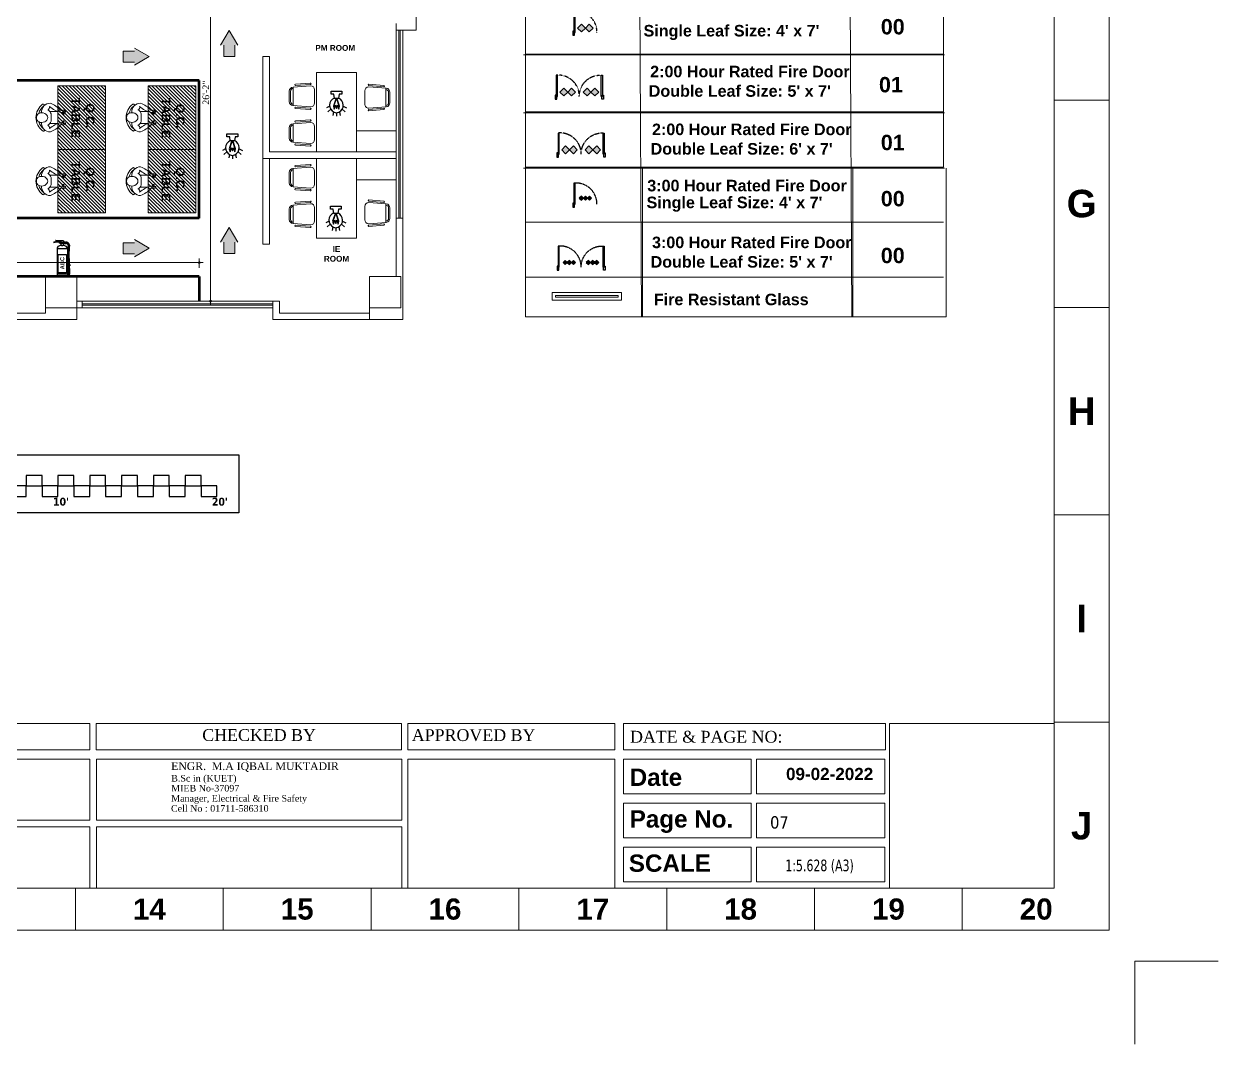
# Model space of a CAD drawing. Header units: inches. Extents: x -250485 to 735580, y -140410 to 288049.
# Drawn here: x 35337 to 36238, y 20558 to 21328 of the extents above; entities that cross this region are included whole.
import ezdxf

# ---------------------------------------------------------------- set-up
doc = ezdxf.new("R2010")
doc.units = ezdxf.units.IN
doc.header["$MEASUREMENT"] = 0
doc.header["$PDMODE"] = 35
doc.linetypes.add('DASH', pattern=[0.35, 0.25, -0.1])
doc.linetypes.add('DASHED', pattern=[0.75, 0.5, -0.25])
doc.layers.get('0').update_dxf_attribs({"lineweight": 0})
doc.layers.get('Defpoints').update_dxf_attribs({"lineweight": 0})
for name, color, linetype in [('-TB', 7, 'Continuous'), ('bp door', 40, 'Continuous'), ('FIREACC', 30, 'Continuous'), ('OUTSIDE', 253, 'Continuous')]:
    doc.layers.add(name, color=color, linetype=linetype)
for name, color, linetype, lineweight in [('A window', 150, 'Continuous', 0), ('AN-TEXT', 251, 'Continuous', 15), ('COLUMN-2', 102, 'Continuous', 0), ('DIM 01', 250, 'Continuous', 9), ('DIM_WORKING', 7, 'Continuous', 0), ('Emergency Light', 251, 'Continuous', 15), ('evacuation plan', 162, 'Continuous', 13), ('FF-VALVES', 170, 'Continuous', 18), ('FURNITURE', 144, 'Continuous', 0), ('Inline', 7, 'Continuous', 0), ('Layer1', 134, 'Continuous', 0), ('LINK', 32, 'Continuous', 0), ('MAN', 215, 'Continuous', 0), ('Outline', 7, 'Continuous', 0), ('Road', 7, 'DASHED', 0), ('Scale', 7, 'Continuous', 0), ('Scale_Text', 7, 'Continuous', 0), ('sheet', 7, 'Continuous', 15), ('Table', 244, 'Continuous', 0), ('TEXT-1', 7, 'Continuous', 0), ('TEXT_TITLEBOX', 7, 'Continuous', 13), ('Titelblk', 7, 'Continuous', 25), ('TITLE', 7, 'Continuous', 20), ('wall', 7, 'Continuous', 0), ('WALL (I)', 7, 'Continuous', 0), ('window', 140, 'Continuous', 0)]:
    doc.layers.add(name, color=color, linetype=linetype, lineweight=lineweight)
doc.styles.add('arial narrow', font='tahoma.ttf')
doc.styles.add('isop', font='isocpeur.ttf')
doc.styles.add('REG', font='times.ttf')
doc.styles.add('SHT-TEXT-1', font='times.ttf', dxfattribs={"height": 12})
doc.styles.get("Standard").update_dxf_attribs({"font": 'arialbd.ttf', "height": 24})
doc.dimstyles.new('Dim-Pres', dxfattribs={"dimtxt": 5.5, "dimasz": 2, "dimexe": 1.5, "dimexo": 1.5, "dimgap": 1, "dimtad": 3, "dimdec": 0, "dimzin": 3, "dimdsep": 46, "dimlunit": 4, "dimtxsty": 'REG', "dimblk": 'point', "dimcen": 2, "dimclrd": 256, "dimclre": 256, "dimclrt": 7, "dimadec": 0, "dimazin": 0, "dimtfac": 0.75, "dimtdec": 0, "dimtmove": 1, "dimatfit": 3, "dimldrblk": 'point', "dimfxl": 0, "dimtolj": 1, "dimtzin": 0, "dimlwd": -1, "dimlwe": -1, "dimarcsym": 1})
pattern_1 = [(135, (57657.0014, 58700.9427), (-1.325825215, -1.325825215), [])]

# ---------------------------------------------------------------- blocks, each defined once
blk = doc.blocks.new('A$C03734933')
at = {"layer": 'FURNITURE', "color": 0, "lineweight": 13}
for p, q in [((-6.99, 4.91), (-17.34, -3.4)), ((-17.03, -0.59), (-8.24, 6.47)), ((-16.41, -1.37), (-7.62, 5.69)), ((2.82, -4.13), (-2.82, 4.13)), ((-17.94, -7.43), (-13.43, -14.02)), ((-17.16, -3.25), (-9.25, -14.81)), ((-17.11, -6.87), (-12.6, -13.46)), ((-9.45, -14.93), (2.04, -8.3)), ((-7.22, -14.79), (2.54, -9.16)), ((-6.72, -15.66), (3.04, -10.03))]:
    blk.add_line(p, q, dxfattribs=at)
for centre, radius, start, end in [((-7.93, 6.08), 0.5, 308.76935, 128.76935), ((-5.3, 2.43), 3, 34.37065, 124.37065), ((-15.46, -5.74), 3, 128.76935, 214.37065), ((-15.46, -5.74), 2, 124.37065, 214.37065), ((-16.72, -0.98), 0.5, 128.76935, 308.76935), ((0.35, -5.82), 3, 304.37065, 34.37065), ((-10.95, -12.33), 3, 214.37065, 299.97194), ((-10.95, -12.33), 2, 214.37065, 304.37065), ((-6.97, -15.23), 0.5, 119.97194, 299.97194), ((2.79, -9.6), 0.5, 299.97194, 119.97194)]:
    blk.add_arc(centre, radius, start, end, dxfattribs=at)
blk = doc.blocks.new('A$C2EF268AB')
at = {"layer": 'FURNITURE', "color": 0, "lineweight": 13}
blk.add_blockref('A$C03734933', (15.46, 5.74), dxfattribs=at)
blk = doc.blocks.new('A$C0A385B62')
at = {"layer": 'MAN'}
for p, q in [((12.8, 13.8), (5.25, 13.8)), ((5.25, 8.74), (5.25, 13.8)), ((6.78, 9.5), (11.27, 9.5)), ((12.8, 8.74), (12.8, 13.8))]:
    blk.add_line(p, q, dxfattribs=at)
for centre, major_axis, ratio, start_param, end_param in [((16.26, 2.74), (12.33, 12.33), 1, 1.534761, 1.981495), ((-10.84, 19.76), (12.13, 12.13), 1, -1.500161, -1.035997), ((6.29, 17.03), (1.33, -1.33), 1, 3.011756, 4.336791), ((3.52, 16.15), (0.744, -0.744), 1, 0.12019, 0.903179), ((5.39, 18.34), (0.213, 0.213), 1, -0.990366, 1.743844), ((6.72, 17.29), (1.01, 1.01), 1, 1.590737, 2.798433), ((3.04, 20.88), (3.42, 3.42), 1, 4.442782, 4.759624), ((8.74, 14.62), (2.19, -2.19), 1, 3.016096, 3.635716), ((6.68, 17.32), (0.22, -0.22), 1, 6.040082, 8.853084), ((11.37, 17.32), (0.22, 0.22), 1, 0.571694, 3.384696), ((9.31, 14.62), (2.19, 2.19), 1, -0.494124, 0.125496), ((53.03, 68.46), (46.44, -46.44), 1, 4.811956, 4.835194), ((28.88, 19.76), (12.13, 12.13), 1, 2.606793, 3.070957), ((12.66, 18.34), (0.213, -0.213), 1, 1.397749, 4.131959), ((11.33, 17.29), (1.01, 1.01), 1, -1.227636, -0.01994), ((11.76, 17.03), (1.33, 1.33), 1, -1.195198, 0.129837), ((14.53, 16.15), (0.744, 0.744), 1, 2.238414, 3.021402), ((1.82, 2.74), (12.33, 12.33), 1, -0.410698, 0.036036), ((5.41, 8.93), (3.82, -3.82), 1, 3.892704, 5.607304), ((2.59, 6.86), (1.22, 1.22), 1, -0.491791, 1.062111), ((7.56, 5.99), (2.55, 2.55), 1, 1.002801, 1.964608), ((9.04, 3.6), (0, 3.84), 0.793116, 4.700072, 7.865366), ((10.49, 5.99), (2.55, 2.55), 1, -0.393812, 0.567995), ((12.64, 8.93), (3.82, 3.82), 1, 3.82371, 5.532074), ((15.46, 6.86), (1.22, -1.22), 1, 2.079482, 3.633383), ((1.21, 4.56), (0.486, -0.486), 1, 1.452986, 4.552069), ((9.03, 10.51), (7.43, 7.43), 1, 3.004593, 4.850456), ((9.06, 10.51), (6.48, -6.48), 1, 4.573278, 5.207423), ((9.04, 3.33), (2.16, -2.16), 1, 3.851468, 7.14293), ((9.03, 10.51), (6.48, -6.48), 1, 5.787108, 6.421253), ((16.87, 4.58), (0.475, 0.475), 1, -1.432729, 1.708864)]:
    blk.add_ellipse(centre, major_axis=major_axis, ratio=ratio, start_param=start_param, end_param=end_param, dxfattribs=at)
blk = doc.blocks.new('single door')
at = {"ltscale": 100000}
h = blk.add_hatch(color=1, dxfattribs=at)
h.paths.add_polyline_path([(-35778.4, 23402), (-35782.7, 23397.8), (-35778.4, 23393.6), (-35778.4, 23393.6), (-35778.4, 23393.6), (-35774.2, 23397.8)])
h.paths.add_polyline_path([(-35782.7, 23389.3), (-35778.4, 23385.1), (-35774.2, 23389.3), (-35778.4, 23393.6), (-35778.4, 23393.6), (-35778.4, 23393.6)])
at = {"layer": 'bp door', "color": 1}
for points in [[(-35778.4, 23393.6), (-35774.2, 23397.8), (-35778.4, 23402), (-35782.7, 23397.8)], [(-35778.4, 23385.1), (-35774.2, 23389.3), (-35778.4, 23393.6), (-35782.7, 23389.3)], [(-35796.8, 23382.4), (-35796.8, 23381.1), (-35773.7, 23381.1), (-35773.7, 23382.4)], [(-35773.7, 23381.7), (-35773.7, 23381.1), (-35775.1, 23381.1), (-35775.1, 23379.9), (-35770.6, 23379.9), (-35770.6, 23381.7)]]:
    blk.add_lwpolyline(points, close=True, dxfattribs=at)
at = {"layer": 'bp door', "color": 1, "linetype": 'DASH'}
blk.add_arc((-35774, 23383.3), 22.9, 89.3284, 182.3206, dxfattribs=at)
blk = doc.blocks.new('A$C16DB04AD')
at = {"layer": 'Emergency Light', "color": 154, "lineweight": 30}
for p, q in [((-6.5, -14.4), (-9.6, -16)), ((-5.4, -17.4), (-8.3, -19.8)), ((-2.9, -19.8), (-3.5, -23.2)), ((0, -20.7), (0, -24)), ((2.9, -19.8), (3.5, -23.2)), ((5.4, -17.4), (8.3, -19.8)), ((6.5, -14.4), (9.6, -16))]:
    blk.add_line(p, q, dxfattribs=at)
blk.add_lwpolyline([(-2, -6.6), (-2.5, -3.3, 0.371278), (-2.9, -2.9), (-5.2, -2.9), (-5.2, 0), (5.2, 0), (5.2, -2.9), (2.9, -2.9, 0.371278), (2.5, -3.3), (2, -6.6)], format="xyb", dxfattribs=at)
at = {"layer": 'Emergency Light', "color": 1, "lineweight": 30}
blk.add_lwpolyline([(-0.4, -6.6), (-3, -14.5), (-2.3, -17.3), (-1.1, -13.9), (0, -16.5), (1.1, -13.9), (2.3, -17.3), (3, -14.5), (0.4, -6.6)], dxfattribs=at)
blk.add_lwpolyline([(0.4, -7.3, 0.690361), (-0.4, -7.3), (-2.7, -14.5), (-2.2, -16.4), (-1.1, -13.2), (0, -15.9), (1.1, -13.2), (2.2, -16.4), (2.7, -14.5), (0.4, -7.3)], format="xyb", dxfattribs=at)
at = {"layer": 'Emergency Light', "color": 154, "lineweight": 30}
blk.add_lwpolyline([(-2, -6.6), (2, -6.6)], dxfattribs=at)
for centre, radius, start, end in [((0.8, -13.4), 7.38, 112.0671, 245.9767), ((-0.8, -13.4), 7.38, 294.0233, 67.9329), ((0, -16), 4.74, 241.9689, 298.0311)]:
    blk.add_arc(centre, radius, start, end, dxfattribs=at)
blk = doc.blocks.new('hfev')
at = {"layer": 'evacuation plan'}
h = blk.add_hatch(color=60, dxfattribs=at)
h.dxf.hatch_style = 1
h.paths.add_polyline_path([(40299.1, 13041.1), (40287.2, 13021.2), (40310.9, 13021.2)])
h.paths.add_polyline_path([(40306.5, 13021.2), (40291.6, 13021.2), (40291.6, 13005.5), (40306.5, 13005.5)])
at = {"layer": 'evacuation plan', "color": 9, "true_color": 0xafd9aa}
for p, q in [((40287.2, 13021.2), (40299.1, 13041.1)), ((40299.1, 13041.1), (40310.9, 13021.2)), ((40291.6, 13021.2), (40291.6, 13005.5)), ((40306.5, 13021.2), (40306.5, 13005.5)), ((40291.6, 13005.5), (40306.5, 13005.5))]:
    blk.add_line(p, q, dxfattribs=at)
blk = doc.blocks.new('*U196')
at = {"layer": 'OUTSIDE', "linetype": 'Continuous'}
for points in [[(-100, 482), (-104, 460), (-79, 478)], [(-79, 478), (-104, 460), (-84, 462)], [(-84, 462), (-104, 460), (-77, 321)], [(-104, 460), (-97, 320), (-77, 321)], [(-85, 498), (-100, 482), (-47, 486)], [(-47, 486), (-100, 482), (-64, 484)], [(-64, 484), (-100, 482), (-79, 478)], [(-64, 504), (-85, 498), (-52, 503)], [(-52, 503), (-85, 498), (-47, 502)], [(-43, 502), (-85, 498), (-43, 486)], [(-85, 498), (-43, 502), (-47, 502)], [(-85, 498), (-47, 486), (-43, 486)], [(-52, 503), (-58, 504), (-64, 504)], [(-47, 486), (-64, 484), (-52, 485)], [(-52, 485), (-64, 484), (-58, 484)], [(-97, 320), (-102, 180), (-82, 180)], [(-77, 321), (-97, 320), (-82, 180)], [(-103, 111), (-104, 62), (-84, 62)], [(-82, 160), (-103, 111), (-83, 111)], [(-102, 160), (-103, 111), (-82, 160)], [(-83, 111), (-103, 111), (-84, 62)]]:
    blk.add_solid(points, dxfattribs=at)
blk = doc.blocks.new('*U195')
at = {"layer": 'OUTSIDE', "linetype": 'Continuous'}
for points in [[(0, 488), (-1, 487), (1, 486)], [(-1, 487), (0, 486), (1, 486)], [(0, 500), (0, 488), (1, 486)], [(1, 500), (0, 500), (1, 486)], [(1, 500), (1, 486), (2, 488)], [(1, 500), (1, 500), (2, 488)], [(1, 500), (1, 500), (1, 486)], [(2, 488), (1, 486), (2, 487)], [(2, 487), (1, 486), (2, 486)]]:
    blk.add_solid(points, dxfattribs=at)
blk = doc.blocks.new('ABC')
at = {"layer": 'FIREACC', "color": 11}
for p, q in [((-39154, 31707), (-39205, 31704)), ((-39153, 31701), (-39200, 31700)), ((-39152, 31714), (-39193, 31720)), ((-39101, 31717), (-39189, 31724)), ((-39134, 31708), (-39154, 31707)), ((-39127, 31702), (-39153, 31701)), ((-39136, 31712), (-39151, 31714)), ((-39134, 31709), (-39134, 31706)), ((-39127, 31704), (-39131, 31704)), ((-39100, 31685), (-39131, 31685)), ((-39131, 31684), (-39131, 31682)), ((-39100, 31684), (-39131, 31684)), ((-39099, 31682), (-39131, 31682)), ((-39131, 31682), (-39131, 31666)), ((-39129, 31698), (-39129, 31701)), ((-39129, 31701), (-39127, 31701)), ((-39129, 31685), (-39129, 31697)), ((-39106, 31703), (-39127, 31702)), ((-39127, 31701), (-39102, 31701)), ((-39106, 31705), (-39126, 31704)), ((-39106, 31703), (-39106, 31705)), ((-39101, 31717), (-39102, 31701)), ((-39102, 31701), (-39102, 31707)), ((-39102, 31685), (-39102, 31701)), ((-39100, 31684), (-39100, 31682)), ((-39099, 31682), (-39099, 31666)), ((-39175, 31634), (-39175, 31301)), ((-39055, 31634), (-39055, 31301)), ((-39129, 31306), (-39164, 31306)), ((-39102, 31306), (-39067, 31306))]:
    blk.add_line(p, q, dxfattribs=at)
for centre, radius in [((-39115, 31693), 8), ((-39115, 31693), 7.11), ((-39104, 31703), 0.818)]:
    blk.add_circle(centre, radius, dxfattribs=at)
for centre, radius, start, end in [((-39202, 31688), 16.6, 102.0731, 158.0787), ((-39195, 31656), 44.2, 96.1934, 120.0254), ((-39189, 31720), 4, 85.8388, 175.8388), ((-39149, 31631), 26.3, 119.5311, 173.3898), ((-39115, 31581), 86.5, 100.9999, 123.208), ((-39136, 31709), 2.4, 355.8388, 82.0095), ((-39132, 31706), 2.4, 175.8388, 273.0799), ((-39131, 31684), 0.8, 90, 270), ((-39104, 31703), 1.96, 175.8388, 355.8388), ((-39100, 31684), 0.8, 270, 90), ((-39116, 31581), 86.5, 56.792, 79.0001), ((-39082, 31631), 26.3, 6.6102, 60.4689), ((-39171, 31302), 4.51, 202.0814, 252.7663), ((-39173, 31302), 4.45, 276.3773, 340.9868), ((-39160, 31298), 9.06, 135.2683, 162.981), ((-39164, 31302), 3.74, 83.2574, 130.4174), ((-39128, 31299), 6.79, 39.6417, 93.3999), ((-39116, 31306), 7.75, 199.8006, 272.52), ((-39115, 31306), 7.75, 267.48, 340.1994), ((-39103, 31299), 6.79, 86.6001, 140.3583), ((-39067, 31302), 3.74, 49.5826, 96.7426), ((-39071, 31298), 9.06, 17.019, 44.7317), ((-39058, 31302), 4.45, 199.0132, 263.6227), ((-39060, 31302), 4.51, 287.2337, 337.9186)]:
    blk.add_arc(centre, radius, start, end, dxfattribs=at)
at = {"layer": 'OUTSIDE', "color": 11}
for p, q in [((-39127, 31706), (-39125, 31706)), ((-39125, 31706), (-39127, 31706)), ((-39118, 31695), (-39120, 31696)), ((-39116, 31689), (-39118, 31700)), ((-39116, 31698), (-39115, 31698)), ((-39116, 31698), (-39116, 31689)), ((-39116, 31698), (-39115, 31698)), ((-39115, 31689), (-39113, 31700)), ((-39115, 31698), (-39115, 31689)), ((-39115, 31698), (-39115, 31698)), ((-39113, 31695), (-39111, 31696)), ((-39102, 31701), (-39102, 31701)), ((-39096, 31699), (-39102, 31699)), ((-39096, 31695), (-39102, 31695)), ((-39096, 31691), (-39102, 31691)), ((-39096, 31687), (-39102, 31687)), ((-39096, 31699), (-39096, 31687)), ((-39080, 31701), (-39092, 31701)), ((-39080, 31699), (-39092, 31699)), ((-39080, 31698), (-39092, 31698)), ((-39080, 31689), (-39092, 31689)), ((-39080, 31688), (-39092, 31688)), ((-39080, 31685), (-39092, 31685)), ((-39080, 31701), (-39080, 31685)), ((-39080, 31687), (-39078, 31687)), ((-39063, 31685), (-39068, 31685)), ((-39055, 31626), (-39175, 31626)), ((-39055, 31326), (-39175, 31326)), ((-39058, 31298), (-39173, 31298))]:
    blk.add_line(p, q, dxfattribs=at)
at = {"layer": 'OUTSIDE', "color": 1}
for p, q in [((-39080, 31700), (-39078, 31700)), ((-39063, 31701), (-39068, 31701)), ((-39163, 31342), (-39163, 31558)), ((-39163, 31558), (-39067, 31558)), ((-39067, 31558), (-39067, 31342)), ((-39055, 31442), (-39027, 31442)), ((-39055, 31426), (-39027, 31426)), ((-39050, 31442), (-39050, 31426)), ((-39030, 31442), (-39030, 31426)), ((-39027, 31442), (-39027, 31426)), ((-39067, 31342), (-39163, 31342)), ((-39049, 31348), (-39049, 31346)), ((-39049, 31348), (-39030, 31348)), ((-39049, 31346), (-39049, 31346)), ((-39049, 31346), (-39049, 31328)), ((-39049, 31346), (-39049, 31328)), ((-39047, 31326), (-39031, 31326)), ((-39043, 31346), (-39046, 31346)), ((-39046, 31346), (-39046, 31328)), ((-39046, 31325), (-39046, 31326)), ((-39046, 31325), (-39046, 31314)), ((-39033, 31325), (-39046, 31325)), ((-39033, 31324), (-39046, 31324)), ((-39046, 31314), (-39033, 31314)), ((-39043, 31346), (-39043, 31328)), ((-39041, 31326), (-39041, 31346)), ((-39041, 31326), (-39041, 31346)), ((-39041, 31346), (-39038, 31346)), ((-39038, 31326), (-39038, 31346)), ((-39036, 31346), (-39033, 31346)), ((-39036, 31346), (-39036, 31328)), ((-39033, 31346), (-39033, 31328)), ((-39033, 31325), (-39033, 31326)), ((-39033, 31325), (-39033, 31314)), ((-39030, 31348), (-39030, 31346)), ((-39030, 31346), (-39030, 31346)), ((-39030, 31346), (-39030, 31328)), ((-39030, 31346), (-39030, 31328))]:
    blk.add_line(p, q, dxfattribs=at)
at = {"layer": 'OUTSIDE', "color": 11}
for centre, radius, start, end in [((-39140, 31706), 14, 1.7796, 358.9745), ((-39140, 31706), 13.6, 1.8369, 358.9415), ((-39118, 31688), 25.7, 238.3845, 275.6038), ((-39127, 31706), 0.343, 90, 270), ((-39125, 31706), 0.343, 270, 90), ((-39115, 31693), 5.65, 115.6308, 148.0837), ((-39115, 31693), 3.41, 125.5003, 148.0837), ((-39115, 31688), 1.22, 124.1991, 55.3937), ((-39113, 31690), 27.6, 265.6954, 300.3163), ((-39115, 31693), 3.41, 31.9163, 54.4997), ((-39115, 31693), 5.65, 31.9163, 64.3692), ((-39092, 31694), 7.45, 91.1883, 129.7873), ((-39092, 31693), 7.45, 230.2127, 268.8117), ((-39090, 31693), 5.13, 117.4534, 242.5466), ((-39092, 31701), 1.98, 181.0474, 268.0119), ((-39092, 31686), 1.98, 91.9881, 178.9526), ((-39066, 31730), 45.1, 255.4552, 267.5164), ((-39064, 31669), 32.2, 354.9737, 89.8444), ((-39064, 31669), 16.2, 356.2273, 89.6749), ((-37883, 31547), 1170, 174.0773, 185.1556)]:
    blk.add_arc(centre, radius, start, end, dxfattribs=at)
at = {"layer": 'OUTSIDE', "color": 1}
for centre, radius, start, end in [((-39066, 31656), 45.1, 92.4836, 104.5448), ((-37872, 31547), 1165, 174.1113, 185.1494), ((-35847, 31459), 3202, 180.5894, 181.9925), ((-35847, 31459), 3186, 180.5923, 182.0025), ((-39046, 31329), 2.97, 192.2541, 244.019), ((-39046, 31329), 2.97, 192.2541, 244.019), ((-39043, 31329), 2.97, 192.2541, 244.019), ((-39040, 31329), 2.97, 192.2541, 244.019), ((-39038, 31329), 2.97, 295.981, 347.7459), ((-39036, 31329), 2.97, 295.981, 347.7459), ((-39033, 31329), 2.97, 295.981, 347.7459), ((-39033, 31329), 2.97, 295.981, 347.7459)]:
    blk.add_arc(centre, radius, start, end, dxfattribs=at)
at = {"layer": 'OUTSIDE', "color": 11, "linetype": 'Continuous', "xscale": -0.8000000000029104, "yscale": 0.7999999999992724, "zscale": 0.7999999999999443}
blk.add_blockref('*U195', (-39115, 31298), dxfattribs=at)
at = {"layer": 'OUTSIDE', "color": 1, "linetype": 'Continuous', "xscale": -0.8000000000029104, "yscale": 0.7999999999992724, "zscale": 0.7999999999999443}
blk.add_blockref('*U196', (-39115, 31298), dxfattribs=at)
at = {"layer": 'sheet', "color": 5, "insert": (-39091, 31384), "char_height": 48, "width": 165, "attachment_point": 7, "rotation": 90}
blk.add_mtext('{\\C6;ABC}', dxfattribs=at)
blk = doc.blocks.new('PAGE')
at = {"layer": 'Inline', "color": 252, "lineweight": 15}
blk.add_lwpolyline([(178051640.63, 22656441.11), (178051640.63, 22657235.79), (178050505.36, 22657235.79), (178050505.36, 22656441.11)], close=True, dxfattribs=at)
at = {"layer": 'Outline', "color": 252, "lineweight": 15}
for p, q in [((178051662.57, 22656424.24), (178051662.57, 22657252.66)), ((178050483.42, 22656424.24), (178051662.57, 22656424.24))]:
    blk.add_line(p, q, dxfattribs=at)
at = {"layer": 'Scale', "color": 252, "lineweight": 9}
for p, q in [((178051640.63, 22656755.67), (178051662.57, 22656755.67)), ((178051640.63, 22656672.88), (178051662.57, 22656672.88)), ((178051640.63, 22656590.1), (178051662.57, 22656590.1)), ((178051640.63, 22656507.32), (178051662.57, 22656507.32)), ((178051640.63, 22656507.32), (178051662.57, 22656507.32)), ((178051640.63, 22656507.32), (178051662.57, 22656507.32)), ((178051249.99, 22656424.24), (178051249.99, 22656441.11)), ((178051308.99, 22656424.24), (178051308.99, 22656441.11)), ((178051367.98, 22656424.24), (178051367.98, 22656441.11)), ((178051426.98, 22656424.24), (178051426.98, 22656441.11)), ((178051485.98, 22656424.24), (178051485.98, 22656441.11)), ((178051544.98, 22656424.24), (178051544.98, 22656441.11)), ((178051603.97, 22656424.24), (178051603.97, 22656441.11))]:
    blk.add_line(p, q, dxfattribs=at)
at = {"layer": 'Scale_Text', "color": 252, "lineweight": 13, "attachment_point": 5}
for s, insert, char_height, width in [('G', (178051651.6, 22656714.27), 10.97, 8.3603), ('H', (178051651.6, 22656631.49), 10.97, 8.3603), ('I', (178051651.6, 22656548.71), 10.97, 8.3603), ('J', (178051651.6, 22656465.93), 10.97, 8.3603), ('14', (178051279.49, 22656432.67), 8.435, 2.5102), ('15', (178051338.49, 22656432.67), 8.435, 2.5102), ('16', (178051397.48, 22656432.67), 8.435, 2.5102), ('17', (178051456.48, 22656432.67), 8.435, 2.5102), ('18', (178051515.48, 22656432.67), 8.435, 2.5102), ('19', (178051574.48, 22656432.67), 8.435, 2.5102), ('20', (178051633.47, 22656432.67), 8.435, 2.5102)]:
    blk.add_mtext(s, dxfattribs=dict(at, insert=insert, char_height=char_height, width=width))
blk = doc.blocks.new('Title')
at = {"layer": 'Defpoints', "color": 1, "ltscale": 10}
blk.add_lwpolyline([(-98623, -88042.4), (-98623, -87942.4), (-98523, -87942.4)], dxfattribs=at)
at = {"layer": 'Titelblk', "color": 3, "linetype": 'Continuous', "lineweight": 0, "xscale": 3.014611567961765, "yscale": 3.014611567959946, "zscale": 3.014611567966516}
blk.add_blockref('PAGE', (-536855255.8, -68388224), dxfattribs=at)
blk = doc.blocks.new('dot')
at = {"color": 4}
for p, q in [((-1.5, 0), (1.5, 0)), ((0, 1.5), (0, -1.5))]:
    blk.add_line(p, q, dxfattribs=at)
at = {"color": 6, "const_width": 0.5}
blk.add_lwpolyline([(-0.25, 0, 1), (0.25, 0, 1)], format="xyb", close=True, dxfattribs=at)
blk = doc.blocks.new('point')
blk.add_blockref('dot', (0, 0))
blk = doc.blocks.new('*D771')
at = {"layer": 'Defpoints', "color": 0, "ltscale": 30, "transparency": 16777216}
for p in [(35469.07, 21147.69), (34245.91, 21137.09), (35469.07, 21137.09)]:
    blk.add_point(p, dxfattribs=at)
at = {"layer": 'Layer1', "ltscale": 30, "transparency": 16777216}
for p, q in [((34245.91, 21143.69), (34245.91, 21149.19)), ((34247.91, 21147.69), (35467.07, 21147.69)), ((35469.07, 21143.69), (35469.07, 21149.19))]:
    blk.add_line(p, q, dxfattribs=at)
at = {"layer": 'Layer1', "ltscale": 30, "transparency": 16777216, "xscale": 2, "yscale": 2, "zscale": 2, "rotation": 180}
blk.add_blockref('point', (34245.91, 21147.69), dxfattribs=at)
at = {"layer": 'Layer1', "ltscale": 30, "transparency": 16777216, "xscale": 2, "yscale": 2, "zscale": 2}
blk.add_blockref('point', (35469.07, 21147.69), dxfattribs=at)
at = {"layer": 'Layer1', "color": 7, "ltscale": 30, "transparency": 16777216, "insert": (34857.49, 21151.23), "char_height": 5, "attachment_point": 5, "style": 'REG'}
blk.add_mtext('\\A1;101\'-11"', dxfattribs=at)
blk = doc.blocks.new('*D774')
at = {"layer": 'Defpoints', "color": 0, "ltscale": 30, "transparency": 16777216}
for p in [(35469.07, 21433.08), (35477.57, 21433.08), (35469.07, 21118.59)]:
    blk.add_point(p, dxfattribs=at)
at = {"layer": 'Layer1', "ltscale": 30, "transparency": 16777216}
for p, q in [((35473.57, 21433.08), (35479.07, 21433.08)), ((35477.57, 21120.59), (35477.57, 21431.08)), ((35473.57, 21118.59), (35479.07, 21118.59))]:
    blk.add_line(p, q, dxfattribs=at)
at = {"layer": 'Layer1', "ltscale": 30, "transparency": 16777216, "xscale": 2, "yscale": 2, "zscale": 2}
for p, rotation in [((35477.57, 21433.08), 90), ((35477.57, 21118.59), 270)]:
    blk.add_blockref('point', p, dxfattribs=dict(at, rotation=rotation))
at = {"layer": 'Layer1', "color": 7, "ltscale": 30, "transparency": 16777216, "insert": (35474.03, 21275.83), "char_height": 5, "attachment_point": 5, "rotation": 90, "style": 'REG'}
blk.add_mtext('\\A1;26\'-2"', dxfattribs=at)

msp = doc.modelspace()

# ---------------------------------------------------------------- hatches: boundary and pattern name
at = {"ltscale": 100000}
h = msp.add_hatch(color=1, dxfattribs=at)
h.paths.add_polyline_path([(35761.89, 21196.18), (35760.34, 21197.73), (35758.8, 21196.19), (35758.81, 21196.18), (35758.8, 21196.18), (35760.34, 21194.63)])
h.paths.add_polyline_path([(35757.26, 21197.73), (35755.71, 21196.18), (35757.26, 21194.63), (35758.8, 21196.18), (35758.8, 21196.18), (35758.8, 21196.19)])
h = msp.add_hatch(color=1, dxfattribs=at)
h.paths.add_polyline_path([(35764.98, 21196.18), (35763.43, 21197.73), (35761.89, 21196.19), (35761.89, 21196.18), (35761.89, 21196.18), (35763.43, 21194.63)])
h.paths.add_polyline_path([(35760.34, 21197.73), (35758.8, 21196.18), (35760.34, 21194.63), (35761.89, 21196.18), (35761.88, 21196.18), (35761.89, 21196.19)])
h = msp.add_hatch(color=1, dxfattribs=at)
h.paths.add_polyline_path([(35749.81, 21147.69), (35748.22, 21149.27), (35746.64, 21147.69), (35746.65, 21147.69), (35746.64, 21147.68), (35748.22, 21146.1)])
h.paths.add_polyline_path([(35745.06, 21149.27), (35743.47, 21147.68), (35745.06, 21146.1), (35746.64, 21147.68), (35746.64, 21147.68), (35746.64, 21147.69)])
h = msp.add_hatch(color=1, dxfattribs=at)
h.paths.add_polyline_path([(35752.98, 21147.69), (35751.39, 21149.27), (35749.81, 21147.69), (35749.81, 21147.69), (35749.81, 21147.68), (35751.39, 21146.1)])
h.paths.add_polyline_path([(35748.22, 21149.27), (35746.64, 21147.68), (35748.22, 21146.1), (35749.81, 21147.68), (35749.8, 21147.68), (35749.81, 21147.69)])
h = msp.add_hatch(color=1, dxfattribs=at)
h.paths.add_polyline_path([(35767.32, 21147.69), (35765.73, 21149.27), (35764.15, 21147.69), (35764.15, 21147.69), (35764.15, 21147.68), (35765.73, 21146.1)])
h.paths.add_polyline_path([(35762.56, 21149.27), (35760.98, 21147.68), (35762.56, 21146.1), (35764.15, 21147.68), (35764.14, 21147.68), (35764.15, 21147.69)])
h = msp.add_hatch(color=1, dxfattribs=at)
h.paths.add_polyline_path([(35770.48, 21147.69), (35768.89, 21149.27), (35767.31, 21147.69), (35767.32, 21147.69), (35767.31, 21147.68), (35768.89, 21146.1)])
h.paths.add_polyline_path([(35765.73, 21149.27), (35764.14, 21147.68), (35765.73, 21146.1), (35767.31, 21147.68), (35767.31, 21147.68), (35767.31, 21147.69)])
at = {"layer": 'Table'}
h = msp.add_hatch(dxfattribs=at)
h.set_pattern_fill('ANSI31', scale=15, angle=-270, style=0)
h.set_pattern_definition([(135, (57589.0014, 58748.9427), (-1.325825215, -1.325825215), [])])
h.paths.add_polyline_path([(35398.4, 21233.08), (35398.4, 21281.08), (35362.4, 21281.08), (35362.4, 21233.08)])
h.paths.add_polyline_path([(35369.08, 21272.95), (35369.08, 21240.94), (35393.31, 21240.94), (35393.31, 21272.95)], flags=24)
h = msp.add_hatch(dxfattribs=at)
h.set_pattern_fill('ANSI31', scale=15, angle=-270, style=0)
h.set_pattern_definition(pattern_1)
h.paths.add_polyline_path([(35466.4, 21281.08), (35466.4, 21233.08), (35430.4, 21233.08), (35430.4, 21281.08)])
h.paths.add_polyline_path([(35437.08, 21272.66), (35437.08, 21240.65), (35461.31, 21240.65), (35461.31, 21272.66)], flags=24)
h = msp.add_hatch(dxfattribs=at)
h.set_pattern_fill('ANSI31', scale=15, angle=-270, style=0)
h.set_pattern_definition([(135, (57589.0014, 58700.9427), (-1.325825215, -1.325825215), [])])
h.paths.add_polyline_path([(35398.4, 21185.08), (35398.4, 21233.08), (35362.4, 21233.08), (35362.4, 21185.08)])
h.paths.add_polyline_path([(35369.08, 21224.95), (35369.08, 21192.94), (35393.31, 21192.94), (35393.31, 21224.95)], flags=24)
h = msp.add_hatch(dxfattribs=at)
h.set_pattern_fill('ANSI31', scale=15, angle=-270, style=0)
h.set_pattern_definition(pattern_1)
h.paths.add_polyline_path([(35466.4, 21185.08), (35466.4, 21233.08), (35430.4, 21233.08), (35430.4, 21185.08)])
h.paths.add_polyline_path([(35437.08, 21224.95), (35437.08, 21192.94), (35461.31, 21192.94), (35461.31, 21224.95)], flags=24)

# ---------------------------------------------------------------- linework, layer by layer
at = {"layer": 'A window', "color": 4, "ltscale": 30}
msp.add_lwpolyline([(35735.37, 21125.15), (35735.37, 21119.22), (35787.53, 21119.22), (35787.53, 21125.15), (35735.37, 21125.15)], dxfattribs=at)
msp.add_lwpolyline([(35737.74, 21122.78), (35737.74, 21121.59), (35785.16, 21121.59), (35785.16, 21122.78)], close=True, dxfattribs=at)
at = {"layer": 'bp door', "color": 1}
for p, q in [((35773.62, 21144.12), (35773.62, 21160.14)), ((35773.62, 21160.14), (35774.56, 21160.14)), ((35774.56, 21160.14), (35774.56, 21144.12)), ((35774.56, 21145.06), (35775.34, 21145.06)), ((35774.56, 21144.12), (35774.56, 21145.06)), ((35775.34, 21145.06), (35775.34, 21141.94)), ((35774.56, 21144.12), (35773.62, 21144.12)), ((35774.09, 21141.94), (35774.09, 21144.12)), ((35774.09, 21144.12), (35774.56, 21144.12)), ((35775.34, 21141.94), (35774.09, 21141.94))]:
    msp.add_line(p, q, dxfattribs=at)
for points in [[(35752.57, 21207.67), (35751.64, 21207.67), (35751.64, 21191.64), (35752.57, 21191.64)], [(35752.1, 21191.64), (35751.64, 21191.64), (35751.64, 21192.58), (35750.86, 21192.58), (35750.86, 21189.46), (35752.1, 21189.46)], [(35755.71, 21196.18), (35757.26, 21194.63), (35758.81, 21196.18), (35757.26, 21197.73)], [(35758.8, 21196.18), (35760.34, 21194.63), (35761.89, 21196.18), (35760.34, 21197.73)], [(35758.8, 21196.18), (35760.34, 21194.63), (35761.89, 21196.18), (35760.34, 21197.73)], [(35761.88, 21196.18), (35763.43, 21194.63), (35764.98, 21196.18), (35763.43, 21197.73)], [(35740.64, 21160.14), (35739.7, 21160.14), (35739.7, 21144.12), (35740.64, 21144.12)], [(35740.17, 21144.12), (35739.7, 21144.12), (35739.7, 21145.06), (35738.92, 21145.06), (35738.92, 21141.94), (35740.17, 21141.94)], [(35743.47, 21147.68), (35745.06, 21146.1), (35746.65, 21147.69), (35745.06, 21149.27)], [(35746.64, 21147.68), (35748.22, 21146.1), (35749.81, 21147.69), (35748.22, 21149.27)], [(35746.64, 21147.68), (35748.22, 21146.1), (35749.81, 21147.69), (35748.22, 21149.27)], [(35749.8, 21147.68), (35751.39, 21146.1), (35752.98, 21147.69), (35751.39, 21149.27)], [(35760.98, 21147.68), (35762.56, 21146.1), (35764.15, 21147.69), (35762.56, 21149.27)], [(35764.14, 21147.68), (35765.73, 21146.1), (35767.32, 21147.69), (35765.73, 21149.27)], [(35764.14, 21147.68), (35765.73, 21146.1), (35767.32, 21147.69), (35765.73, 21149.27)], [(35767.31, 21147.68), (35768.89, 21146.1), (35770.48, 21147.69), (35768.89, 21149.27)]]:
    msp.add_lwpolyline(points, close=True, dxfattribs=at)
at = {"layer": 'bp door', "color": 1, "linetype": 'DASH'}
for centre in [(35753.21, 21191.83), (35741.28, 21144.31)]:
    msp.add_arc(centre, 15.85, 359.32844, 92.32063, dxfattribs=at)
at = {"layer": 'bp door', "color": 1, "linetype": 'DASH', "extrusion": (0, 0, -1)}
msp.add_ellipse((35772.98, 21144.31), major_axis=(-11.21, 11.21), ratio=1, start_param=5.486066, end_param=7.109086, dxfattribs=at)
at = {"layer": 'COLUMN-2', "color": 7}
for points in [[(35376.57, 21113.59), (35353.07, 21113.59), (35353.07, 21137.09), (35376.57, 21137.09)], [(35597.57, 21113.59), (35621.07, 21113.59), (35621.07, 21137.09), (35597.57, 21137.09)]]:
    msp.add_lwpolyline(points, close=True, dxfattribs=at)
at = {"layer": 'DIM 01', "color": 7, "lineweight": -2}
for points in [[(35166.26, 21002.53), (35498.89, 21002.53), (35498.89, 20958.76), (35166.26, 20958.76)], [(35338.4, 20979.11), (35350.4, 20979.11), (35350.4, 20987.05), (35338.4, 20987.05)], [(35362.4, 20979.11), (35374.4, 20979.11), (35374.4, 20987.05), (35362.4, 20987.05)], [(35386.4, 20979.11), (35398.4, 20979.11), (35398.4, 20987.05), (35386.4, 20987.05)], [(35410.4, 20979.11), (35422.4, 20979.11), (35422.4, 20987.05), (35410.4, 20987.05)], [(35434.4, 20979.11), (35446.4, 20979.11), (35446.4, 20987.05), (35434.4, 20987.05)], [(35458.4, 20979.11), (35470.4, 20979.11), (35470.4, 20987.05), (35458.4, 20987.05)], [(35326.4, 20971.16), (35338.4, 20971.16), (35338.4, 20979.11), (35326.4, 20979.11)], [(35350.4, 20971.16), (35362.4, 20971.16), (35362.4, 20979.11), (35350.4, 20979.11)], [(35374.4, 20971.16), (35386.4, 20971.16), (35386.4, 20979.11), (35374.4, 20979.11)], [(35398.4, 20971.16), (35410.4, 20971.16), (35410.4, 20979.11), (35398.4, 20979.11)], [(35422.4, 20971.16), (35434.4, 20971.16), (35434.4, 20979.11), (35422.4, 20979.11)], [(35446.4, 20971.16), (35458.4, 20971.16), (35458.4, 20979.11), (35446.4, 20979.11)], [(35470.4, 20971.16), (35482.4, 20971.16), (35482.4, 20979.11), (35470.4, 20979.11)]]:
    msp.add_lwpolyline(points, close=True, dxfattribs=at)
at = {"layer": 'DIM_WORKING', "color": 7, "ltscale": 30}
for p, q in [((35376.57, 21118.59), (35376.57, 21104.59)), ((35353.07, 21113.59), (35353.07, 21109.59)), ((35597.57, 21113.59), (35597.57, 21104.59))]:
    msp.add_line(p, q, dxfattribs=at)
at = {"layer": 'evacuation plan', "color": 11, "ltscale": 10, "true_color": 0xf27172}
for p, q in [((35715.12, 21350.4), (35715.12, 21219.01)), ((35801.35, 21350.4), (35802.66, 21106.66)), ((35960.01, 21350.4), (35961.33, 21106.66)), ((36030.42, 21350.65), (36030.42, 21219.59)), ((35713.73, 21304.28), (36031.18, 21304.28)), ((35714.89, 21304.87), (36030.42, 21304.87)), ((35713.73, 21260.66), (36031.18, 21260.66)), ((35715.12, 21261.35), (36030.42, 21261.35)), ((35713.73, 21219.01), (36031.18, 21219.01)), ((35715.12, 21219.7), (36030.42, 21219.7)), ((35715.12, 21219.7), (36030.42, 21219.7)), ((35715.12, 21219.01), (35715.12, 21106.66)), ((35803.43, 21219.59), (35803.43, 21106.66)), ((35962.1, 21219.59), (35962.1, 21106.66)), ((36032.57, 21219.01), (36032.57, 21106.66)), ((35715.12, 21178.23), (36030.42, 21178.23)), ((35715.12, 21136.7), (36030.42, 21136.7)), ((35715.12, 21106.66), (36032.57, 21106.66))]:
    msp.add_line(p, q, dxfattribs=at)
at = {"layer": 'FURNITURE', "color": 7, "lineweight": 13}
for points in [[(35587.57, 21231.09), (35557.57, 21231.09), (35557.57, 21291.09), (35587.57, 21291.09)], [(35587.57, 21231.09), (35617.57, 21231.09), (35617.57, 21247.09), (35587.57, 21247.09)], [(35587.57, 21226.09), (35557.57, 21226.09), (35557.57, 21166.09), (35587.57, 21166.09)], [(35587.57, 21226.09), (35617.57, 21226.09), (35617.57, 21210.09), (35587.57, 21210.09)]]:
    msp.add_lwpolyline(points, close=True, dxfattribs=at)
at = {"layer": 'Road', "color": 7, "ltscale": 30}
for p, q in [((35469.07, 21181.09), (35469.07, 21285.08)), ((34246.07, 21181.09), (35469.07, 21181.09)), ((34246.07, 21181.09), (35469.07, 21181.09))]:
    msp.add_line(p, q, dxfattribs=at)
at = {"layer": 'Table', "color": 7}
for points in [[(35398.4, 21233.08), (35398.4, 21281.08), (35362.4, 21281.08), (35362.4, 21233.08)], [(35466.4, 21281.08), (35466.4, 21233.08), (35430.4, 21233.08), (35430.4, 21281.08)], [(35398.4, 21185.08), (35398.4, 21233.08), (35362.4, 21233.08), (35362.4, 21185.08)], [(35466.4, 21185.08), (35466.4, 21233.08), (35430.4, 21233.08), (35430.4, 21185.08)]]:
    msp.add_lwpolyline(points, close=True, dxfattribs=at)
at = {"layer": 'TEXT_TITLEBOX'}
for p, q in [((35165.56, 20799.95), (35386.48, 20799.95)), ((35386.48, 20799.95), (35386.48, 20779.98)), ((35391.3, 20779.98), (35391.3, 20799.95)), ((35391.3, 20799.95), (35621.68, 20799.95)), ((35621.68, 20799.95), (35621.68, 20779.98)), ((35626.4, 20779.98), (35626.4, 20799.95)), ((35626.4, 20799.95), (35782.49, 20799.95)), ((35782.49, 20799.95), (35782.49, 20779.98)), ((35789.18, 20779.98), (35789.18, 20799.95)), ((35789.18, 20799.95), (35986.83, 20799.95)), ((35986.83, 20799.95), (35986.83, 20779.98)), ((35989.77, 20675.78), (35989.77, 20799.95)), ((35989.77, 20799.95), (36113.93, 20799.95)), ((36113.93, 20799.95), (36113.93, 20675.78)), ((35386.48, 20779.98), (35165.56, 20779.98)), ((35621.68, 20779.98), (35391.3, 20779.98)), ((35782.49, 20779.98), (35626.4, 20779.98)), ((35986.83, 20779.98), (35789.18, 20779.98)), ((35165.62, 20772.97), (35386.39, 20772.97)), ((35386.39, 20772.97), (35386.39, 20726.85)), ((35391.38, 20726.85), (35391.38, 20772.97)), ((35391.38, 20772.97), (35621.74, 20772.97)), ((35621.74, 20772.97), (35621.74, 20726.85)), ((35626.4, 20675.78), (35626.4, 20772.97)), ((35626.4, 20772.97), (35782.49, 20772.97)), ((35782.49, 20772.97), (35782.49, 20675.78)), ((35789.18, 20746.83), (35789.18, 20772.97)), ((35789.18, 20772.97), (35885.28, 20772.97)), ((35885.28, 20772.97), (35885.28, 20746.83)), ((35889.36, 20746.83), (35889.36, 20772.97)), ((35889.36, 20772.97), (35986.32, 20772.97)), ((35986.32, 20772.97), (35986.32, 20746.83)), ((35885.28, 20746.83), (35789.18, 20746.83)), ((35789.18, 20713.67), (35789.18, 20739.82)), ((35789.18, 20739.82), (35885.28, 20739.82)), ((35885.28, 20739.82), (35885.28, 20713.67)), ((35986.32, 20746.83), (35889.36, 20746.83)), ((35889.36, 20713.67), (35889.36, 20739.82)), ((35889.36, 20739.82), (35986.32, 20739.82)), ((35986.32, 20739.82), (35986.32, 20713.67)), ((35386.39, 20726.85), (35165.62, 20726.85)), ((35165.62, 20721.9), (35386.39, 20721.9)), ((35386.39, 20721.9), (35386.39, 20675.78)), ((35621.74, 20726.85), (35391.38, 20726.85)), ((35391.38, 20675.78), (35391.38, 20721.9)), ((35391.38, 20721.9), (35621.74, 20721.9)), ((35621.74, 20721.9), (35621.74, 20675.78)), ((35885.28, 20713.67), (35789.18, 20713.67)), ((35986.32, 20713.67), (35889.36, 20713.67)), ((35789.18, 20680.52), (35789.18, 20706.67)), ((35789.18, 20706.67), (35885.28, 20706.67)), ((35885.28, 20706.67), (35885.28, 20680.52)), ((35889.36, 20680.52), (35889.36, 20706.67)), ((35889.36, 20706.67), (35986.32, 20706.67)), ((35986.32, 20706.67), (35986.32, 20680.52)), ((35885.28, 20680.52), (35789.18, 20680.52)), ((35986.32, 20680.52), (35889.36, 20680.52)), ((35386.39, 20675.78), (35165.62, 20675.78)), ((35621.74, 20675.78), (35391.38, 20675.78)), ((35782.49, 20675.78), (35626.4, 20675.78)), ((36113.93, 20675.78), (35989.77, 20675.78))]:
    msp.add_line(p, q, dxfattribs=at)
at = {"layer": 'wall', "color": 75, "lineweight": 53, "ltscale": 100000}
for p, q in [((35469.07, 21285.08), (34246.07, 21285.08)), ((35469.07, 21181.09), (35469.07, 21285.08)), ((35469.07, 21181.09), (34246.07, 21181.09)), ((35469.07, 21137.09), (34245.91, 21137.09))]:
    msp.add_line(p, q, dxfattribs=at)
msp.add_lwpolyline([(35469.07, 21137.09), (35469.07, 21118.59)], dxfattribs=at)
at = {"layer": 'WALL (I)', "color": 7, "ltscale": 30}
for p, q in [((35632.57, 21358.09), (35632.57, 21323.09)), ((35617.57, 21323.09), (35617.57, 21328.09)), ((35632.57, 21323.09), (35617.57, 21323.09)), ((35517.07, 21303.09), (35517.07, 21226.09)), ((35517.07, 21303.09), (35522.07, 21303.09)), ((35522.07, 21303.09), (35522.07, 21231.09)), ((35517.07, 21226.09), (35617.57, 21226.09)), ((35517.07, 21226.09), (35517.07, 21161.59)), ((35522.07, 21231.09), (35617.57, 21231.09)), ((35522.07, 21226.09), (35522.07, 21161.59)), ((35617.57, 21181.09), (35622.57, 21181.09)), ((35617.57, 21181.09), (35617.57, 21137.09)), ((35622.57, 21104.59), (35622.57, 21181.09)), ((35517.07, 21161.59), (35522.07, 21161.59)), ((35615.07, 21137.09), (35617.57, 21137.09)), ((35617.57, 21137.09), (35617.57, 21137.09)), ((35376.57, 21118.59), (35380.57, 21118.59)), ((35380.57, 21118.59), (35380.57, 21113.59)), ((35524.57, 21104.59), (35524.57, 21118.59)), ((35524.57, 21118.59), (35529.57, 21118.59)), ((35529.57, 21109.59), (35529.57, 21118.59)), ((35353.07, 21109.59), (35290.07, 21109.59)), ((35380.57, 21113.59), (35376.57, 21113.59)), ((35597.57, 21109.59), (35529.57, 21109.59)), ((35376.57, 21104.59), (35285.07, 21104.59)), ((35622.57, 21104.59), (35524.57, 21104.59))]:
    msp.add_line(p, q, dxfattribs=at)
at = {"layer": 'window', "color": 7, "ltscale": 30}
for p, q in [((35617.57, 21181.09), (35617.57, 21323.09)), ((35619.57, 21181.09), (35619.57, 21323.09)), ((35620.57, 21181.09), (35620.57, 21323.09)), ((35622.57, 21181.09), (35622.57, 21323.09)), ((35380.57, 21118.59), (35524.57, 21118.59)), ((35380.57, 21116.59), (35524.57, 21116.59)), ((35380.57, 21115.59), (35524.57, 21115.59)), ((35380.57, 21113.59), (35524.57, 21113.59))]:
    msp.add_line(p, q, dxfattribs=at)

# ---------------------------------------------------------------- block references
at = {"layer": 'Emergency Light', "lineweight": 30, "xscale": 0.7868064756185049, "yscale": 0.7868064756185049, "zscale": 0.7868064756213451}
for p in [(35572.53, 21276.98), (35494.03, 21244.84), (35572.02, 21190.24)]:
    msp.add_blockref('A$C16DB04AD', p, dxfattribs=at)
at = {"layer": 'evacuation plan', "color": 11, "true_color": 0xf27172, "xscale": -0.5499328878868255, "yscale": 0.5499328878868255, "zscale": 0.5499328876488784}
for p in [(57653.45, 14150.96), (57653.44, 14002.39)]:
    msp.add_blockref('hfev', p, dxfattribs=at)
at = {"layer": 'evacuation plan', "color": 11, "true_color": 0xf27172, "xscale": -0.5499328878868255, "yscale": 0.5499328878868255, "zscale": 0.5499328876488784, "rotation": 270}
for p in [(28259.4, -858.76), (28259.4, -1003.31)]:
    msp.add_blockref('hfev', p, dxfattribs=at)
at = {"layer": 'LINK', "color": 7, "lineweight": 13, "xscale": -1}
for p, rotation in [((35539.97, 21269.08), 214.3706468752264), ((35539.97, 21241.45), 214.3706468752264), ((35609.84, 21188.96), 34.37064687511106)]:
    msp.add_blockref('A$C2EF268AB', p, dxfattribs=dict(at, rotation=rotation))
at = {"layer": 'LINK', "color": 7, "lineweight": 13}
for p, rotation in [((35609.84, 21268.21), 145.629353124889), ((35539.97, 21215.73), 325.6293531247736), ((35539.97, 21188.09), 325.6293531247736)]:
    msp.add_blockref('A$C2EF268AB', p, dxfattribs=dict(at, rotation=rotation))
at = {"layer": 'TITLE', "xscale": 0.6269545389804989, "yscale": 0.6269545389804989, "zscale": 0.6269545337923679}
msp.add_blockref('Title', (98007.07, 75756.56), dxfattribs=at)
at = {"layer": 'wall', "color": 4, "ltscale": 100000, "yscale": 0.6932539688132238}
for p, xscale, zscale, rotation in [((19542.62, -3478.91), 0.6932539688132238, 0.6932539688150428, 270), ((19529.3, -3527.25), 0.6932539688132238, 0.6932539688150428, 270), ((51982.18, -3527.25), -0.6932539688132238, 0.6932539688148226, 90), ((19530.69, -3570.87), 0.6932539688132238, 0.6932539688150428, 270), ((51983.57, -3570.87), -0.6932539688132238, 0.6932539688148226, 90)]:
    msp.add_blockref('single door', p, dxfattribs=dict(at, xscale=xscale, zscale=zscale, rotation=rotation))
at = {"layer": 'wall', "color": 7, "yscale": 1.199999999997089, "zscale": 1.199999999999999, "rotation": 270}
for p, xscale in [((35345.84, 21267.91), 1.199999999997089), ((35413.84, 21246.25), -1.199999999997089), ((35345.84, 21219.91), 1.199999999997089), ((35413.84, 21219.91), 1.199999999997089)]:
    msp.add_blockref('A$C0A385B62', p, dxfattribs=dict(at, xscale=xscale))
at = {"layer": 'wall', "color": 1, "lineweight": 53, "xscale": 0.06433683165232651, "yscale": 0.06433683165232651, "zscale": 0.06433683165094806}
msp.add_blockref('ABC', (37882.22, 19123.42), dxfattribs=at)

# ---------------------------------------------------------------- texts
at = {"layer": '-TB', "lineweight": 0, "insert": (35899.65, 20729.98), "char_height": 9.367, "width": 48.2158, "attachment_point": 1, "style": 'arial narrow'}
msp.add_mtext('07', dxfattribs=at)
at = {"layer": 'AN-TEXT', "lineweight": 25, "char_height": 6, "width": 8.2447, "attachment_point": 1, "style": 'isop'}
for s, insert in [("{\\fTahoma|b1|i0|c0|p34;\\C7;10'}", (35358.7, 20970.25)), ("{\\fTahoma|b1|i0|c0|p34;\\C7;20'}", (35478.53, 20970.25))]:
    msp.add_mtext(s, dxfattribs=dict(at, insert=insert))
at = {"layer": 'evacuation plan', "color": 11, "lineweight": -2, "true_color": 0xf27172}
for s, height, p in [("Single Leaf Size: 4' x 7'", 8.6944, (35804.19, 21318.26)), ('00', 11.603, (35983.18, 21319.8)), ('2:00 Hour Rated Fire Door', 8.6944, (35809.19, 21287.45)), ("Double Leaf Size: 5' x 7'", 8.6944, (35808.12, 21272.77)), ('01', 11.603, (35981.79, 21276.09)), ('2:00 Hour Rated Fire Door', 8.6944, (35810.58, 21243.83)), ('01', 11.603, (35983.18, 21232.47)), ("Double Leaf Size: 6' x 7'", 8.6944, (35809.51, 21229.14)), ('3:00 Hour Rated Fire Door', 8.6944, (35807.01, 21201.4)), ('00', 11.603, (35983.18, 21190.08)), ("Single Leaf Size: 4' x 7'", 8.6944, (35806.45, 21188.71)), ('3:00 Hour Rated Fire Door', 8.6944, (35810.58, 21158.55)), ('00', 11.603, (35983.18, 21147.19)), ("Double Leaf Size: 5' x 7'", 8.6944, (35809.51, 21143.87)), ('Fire Resistant Glass', 8.6944, (35811.97, 21115.5))]:
    msp.add_text(s, height=height, dxfattribs=at).set_placement(p)
at = {"layer": 'FF-VALVES', "color": 7, "style": 'arial narrow', "width": 0.8}
msp.add_text('1:5.628 (A3)', height=8.7527, dxfattribs=at).set_placement((35911.14, 20688.45))
at = {"layer": 'TEXT-1', "color": 7, "ltscale": 0.25, "attachment_point": 8}
for s, insert, char_height, width, rotation in [('PM ROOM', (35571.6, 21307.36), 4.4, 28.8817, 359.99968), ('Q.C.  TABLE', (35372.63, 21257.08), 6.5, 25.4337, 269.99968), ('Q.C.  TABLE', (35440.63, 21256.79), 6.5, 25.4337, 269.99968), ('Q.C.  TABLE', (35372.63, 21209.08), 6.5, 25.4337, 269.99968), ('Q.C.  TABLE', (35440.63, 21209.08), 6.5, 25.4337, 269.99968), ('IE\\PROOM', (35572.57, 21148.26), 4.4, 28.8817, 359.99968)]:
    msp.add_mtext(s, dxfattribs=dict(at, insert=insert, char_height=char_height, width=width, rotation=rotation))
at = {"layer": 'TEXT_TITLEBOX', "lineweight": 25, "style": 'SHT-TEXT-1'}
for s, height, p in [('CHECKED BY', 8.923, (35471.28, 20786.73)), ('APPROVED BY', 8.9234, (35629.36, 20786.68)), ('DATE & PAGE NO:', 8.9234, (35794.02, 20785.45)), ('ENGR.  M.A IQBAL MUKTADIR', 5.8648, (35447.8, 20764.81)), ('B.Sc in (KUET)', 4.9977, (35447.85, 20756.1)), ('MIEB No-37097', 4.9977, (35447.85, 20748.6)), ('Manager, Electrical & Fire Safety', 4.9977, (35447.85, 20740.97)), ('Cell No : 01711-586310', 4.9977, (35447.71, 20733.35))]:
    msp.add_text(s, height=height, dxfattribs=at).set_placement(p)
at = {"layer": 'TEXT_TITLEBOX', "lineweight": 25}
for s, height, p in [('09-02-2022', 9.206, (35911.68, 20757.22)), ('Date', 13.062, (35793.76, 20752.81)), ('Page No.', 13.062, (35793.77, 20721.37))]:
    msp.add_text(s, height=height, dxfattribs=at).set_placement(p)
at = {"layer": 'TEXT_TITLEBOX', "color": 1, "lineweight": 25}
msp.add_text('SCALE', height=13.062, dxfattribs=at).set_placement((35793.09, 20688.02))

# ---------------------------------------------------------------- dimensions: what is measured, and where the dimension line sits
at = {"layer": 'Layer1', "ltscale": 30}
dim = msp.add_linear_dim(base=(35477.57, 21433.08), p1=(35469.07, 21118.59), p2=(35469.07, 21433.08), angle=90, dimstyle='Dim-Pres', override={"dimtxt": 5, "dimfxl": 4, "dimfxlon": 1}, dxfattribs=at)
dim.commit()
dim.dimension.update_dxf_attribs({"geometry": '*D774', "text_midpoint": (35474.03, 21275.83)})
dim = msp.add_linear_dim(base=(35469.07, 21147.69), p1=(34245.91, 21137.09), p2=(35469.07, 21137.09), dimstyle='Dim-Pres', override={"dimtxt": 5, "dimfxl": 4, "dimfxlon": 1}, dxfattribs=at)
dim.commit()
dim.dimension.update_dxf_attribs({"geometry": '*D771', "text_midpoint": (34857.49, 21151.23)})

doc.saveas('drawing.dxf')
